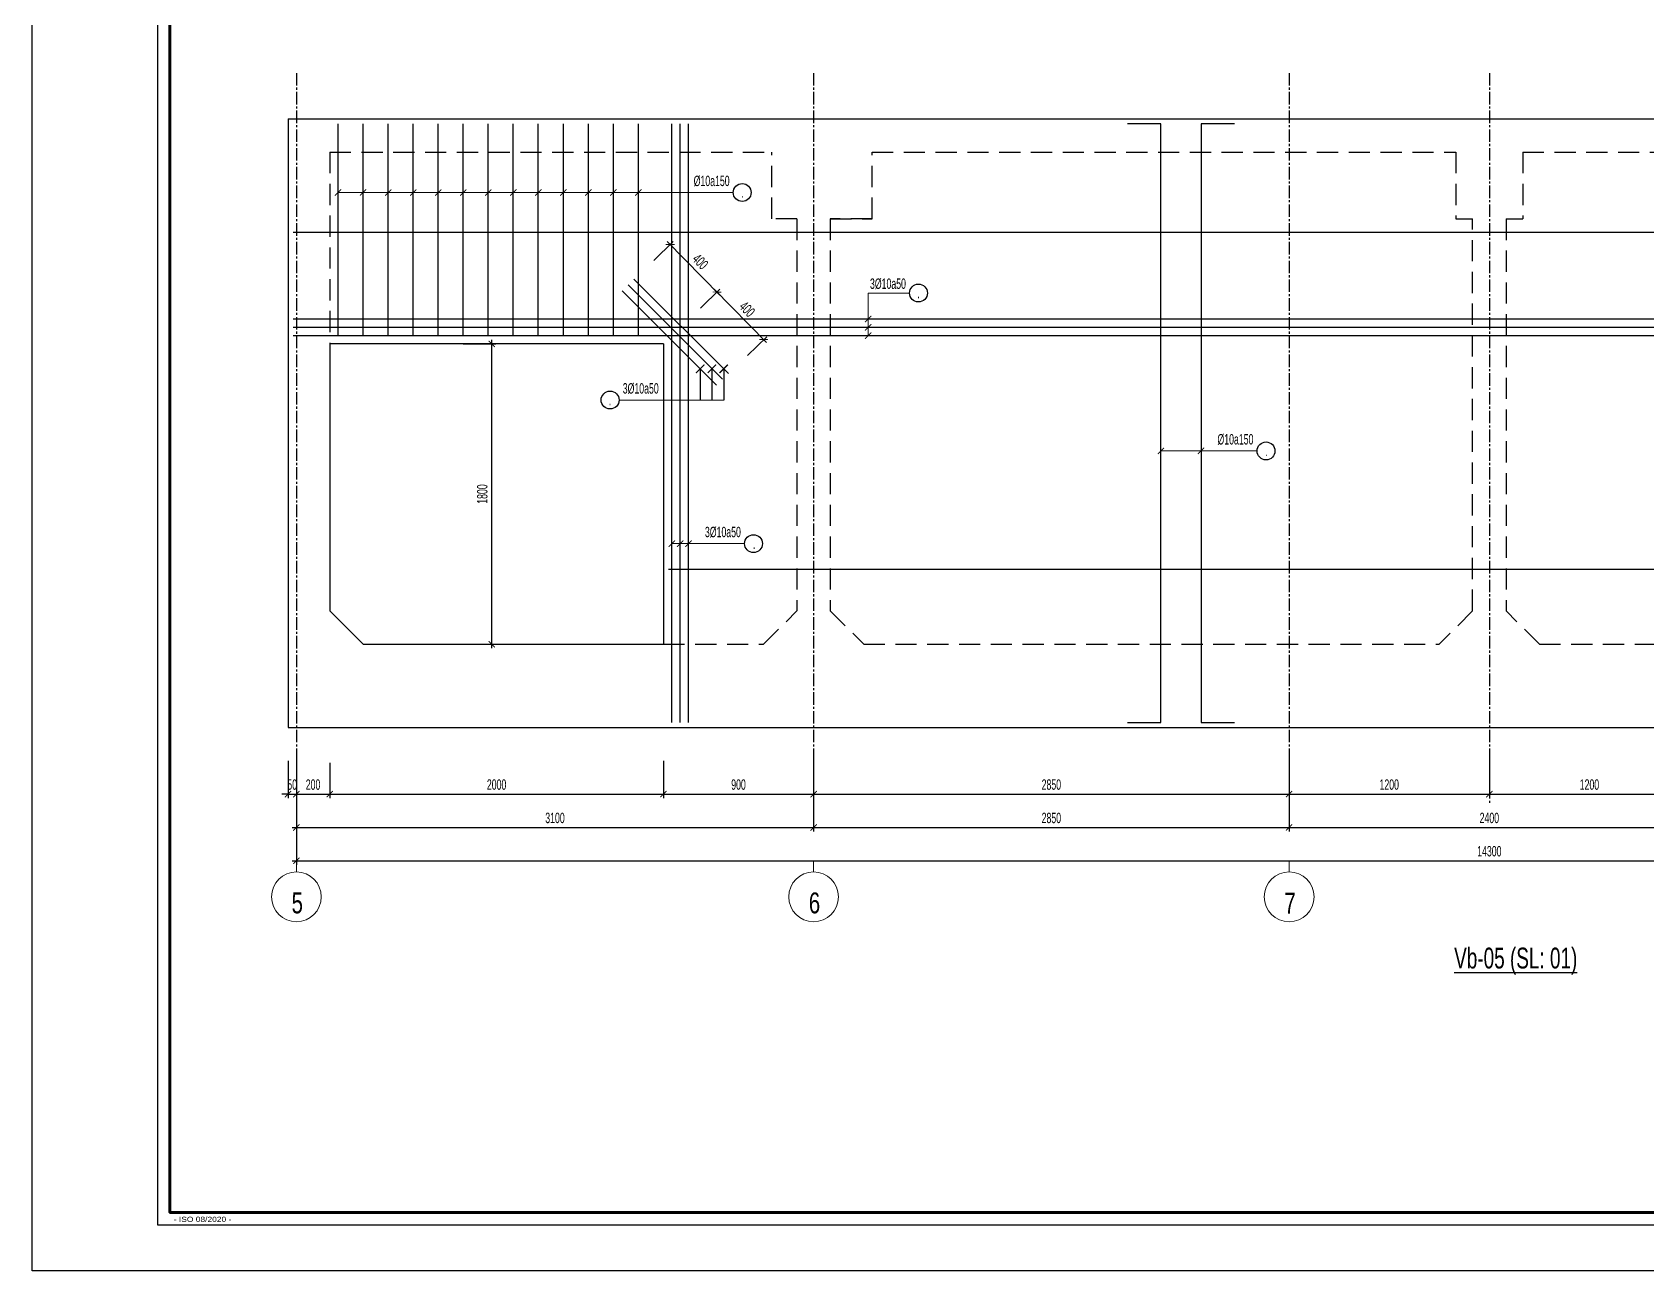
# Model space of a CAD drawing. Header units: millimetres. Extents: x 49116 to 95141, y 45601 to 60451.
# Drawn here: x 74116 to 83792, y 45601 to 53026 of the extents above; entities that cross this region are included whole.
import ezdxf
from ezdxf.enums import TextEntityAlignment as Align

# ---------------------------------------------------------------- set-up
doc = ezdxf.new("R2010")
doc.units = ezdxf.units.MM
doc.header["$MEASUREMENT"] = 0
doc.linetypes.add('CENTER2', pattern=[1.125, 0.75, -0.125, 0.125, -0.125])
doc.linetypes.add('HIDDEN', pattern=[9.525, 6.35, -3.175])
doc.layers.get('DEFPOINTS').update_dxf_attribs({"color": 252})
for name, color, linetype in [('CDC -TEXT KHUNG', 7, 'Continuous'), ('CDC-KHUNGTEN', 7, 'Continuous'), ('CDC.01.AXIS', 160, 'CENTER2'), ('CDC.02.DIM', 1, 'Continuous'), ('CDC.03.BORDER', 3, 'Continuous'), ('CDC.04.HIDDEN', 8, 'HIDDEN'), ('CDC.05.STEEL', 4, 'Continuous'), ('CDC.06.TEXT', 2, 'Continuous'), ('CDC.14.STEELNUM', 3, 'Continuous'), ('CDC.16.BIGTEXT', 6, 'Continuous')]:
    doc.layers.add(name, color=color, linetype=linetype)
doc.layers.add('KCS_CHI', color=1, linetype='Continuous', lineweight=15)
doc.styles.add('arial', font='arial.ttf', dxfattribs={"width": 0.6})
doc.styles.add('KT CDC', font='arial.ttf', dxfattribs={"width": 0.85, "height": 200})
doc.dimstyles.new('DIM25', dxfattribs={"dimscale": 25, "dimtxt": 2.5, "dimasz": 1.5, "dimexe": 1, "dimexo": 0, "dimgap": 1, "dimtad": 1, "dimdec": 0, "dimzin": 0, "dimdsep": 46, "dimtxsty": 'arial', "dimblk1": 'ARCHTICK', "dimblk2": 'ARCHTICK', "dimsah": 1, "dimcen": 0.09, "dimdle": 1, "dimclrd": 256, "dimclre": 1, "dimclrt": 2, "dimadec": 0, "dimazin": 0, "dimtfac": 1, "dimtdec": 0, "dimtix": 1, "dimtmove": 2, "dimatfit": 0, "dimldrblk": 'DOT', "dimfxl": 50, "dimtolj": 1, "dimtzin": 0, "dimarcsym": 0})

# ---------------------------------------------------------------- blocks, each defined once
blk = doc.blocks.new('_ArchTick')
at = {"color": 0, "linetype": 'ByBlock', "const_width": 0.15}
blk.add_lwpolyline([(-0.5, -0.5), (0.5, 0.5)], dxfattribs=at)
blk = doc.blocks.new('*D127')
at = {"layer": 'CDC.02.DIM', "color": 1, "lineweight": -2, "transparency": 16777216}
for p, q in [((75648.6, 48657.9), (75648.6, 48433.7)), ((75698.6, 48657.9), (75698.6, 48433.7))]:
    blk.add_line(p, q, dxfattribs=at)
at = {"layer": 'CDC.02.DIM', "lineweight": -2, "transparency": 16777216}
for p, q in [((75648.6, 48458.7), (75611.1, 48458.7)), ((75648.6, 48458.7), (75698.6, 48458.7)), ((75698.6, 48458.7), (75736.1, 48458.7))]:
    blk.add_line(p, q, dxfattribs=at)
at = {"layer": 'DEFPOINTS', "color": 0, "transparency": 16777216}
for p in [(75648.6, 48657.9), (75698.6, 48657.9), (75698.6, 48458.7)]:
    blk.add_point(p, dxfattribs=at)
at = {"layer": 'CDC.02.DIM', "lineweight": -2, "transparency": 16777216, "xscale": 37.5, "yscale": 37.5, "zscale": 37.5}
blk.add_blockref('_ArchTick', (75648.6, 48458.7), dxfattribs=at)
at = {"layer": 'CDC.02.DIM', "lineweight": -2, "transparency": 16777216, "xscale": 37.5, "yscale": 37.5, "zscale": 37.5, "rotation": 180}
blk.add_blockref('_ArchTick', (75698.6, 48458.7), dxfattribs=at)
at = {"layer": 'CDC.02.DIM', "color": 2, "transparency": 16777216, "insert": (75673.6, 48515.6), "char_height": 62.5, "attachment_point": 5, "style": 'arial'}
blk.add_mtext('\\A1;50', dxfattribs=at)
blk = doc.blocks.new('_DOT')
at = {"color": 0, "linetype": 'ByBlock'}
blk.add_line((-0.5, 0), (-1, 0), dxfattribs=at)
at = {"color": 0, "linetype": 'ByBlock', "const_width": 0.5}
blk.add_lwpolyline([(-0.25, 0, 1), (0.25, 0, 1)], format="xyb", close=True, dxfattribs=at)
blk = doc.blocks.new('*D128')
at = {"layer": 'CDC.02.DIM', "color": 1, "lineweight": -2, "transparency": 16777216}
for p, q in [((75698.6, 48646.6), (75698.6, 48433.7)), ((75898.6, 48646.6), (75898.6, 48433.7))]:
    blk.add_line(p, q, dxfattribs=at)
at = {"layer": 'CDC.02.DIM', "lineweight": -2, "transparency": 16777216}
blk.add_line((75673.6, 48458.7), (75923.6, 48458.7), dxfattribs=at)
at = {"layer": 'DEFPOINTS', "color": 0, "transparency": 16777216}
for p in [(75698.6, 48646.6), (75898.6, 48646.6), (75898.6, 48458.7)]:
    blk.add_point(p, dxfattribs=at)
at = {"layer": 'CDC.02.DIM', "lineweight": -2, "transparency": 16777216, "xscale": 37.5, "yscale": 37.5, "zscale": 37.5, "rotation": 180}
blk.add_blockref('_ArchTick', (75698.6, 48458.7), dxfattribs=at)
at = {"layer": 'CDC.02.DIM', "lineweight": -2, "transparency": 16777216, "xscale": 37.5, "yscale": 37.5, "zscale": 37.5}
blk.add_blockref('_ArchTick', (75898.6, 48458.7), dxfattribs=at)
at = {"layer": 'CDC.02.DIM', "color": 2, "transparency": 16777216, "insert": (75798.6, 48515.6), "char_height": 62.5, "attachment_point": 5, "style": 'arial'}
blk.add_mtext('\\A1;200', dxfattribs=at)
blk = doc.blocks.new('*D129')
at = {"layer": 'CDC.02.DIM', "color": 1, "lineweight": -2, "transparency": 16777216}
for p, q in [((78798.6, 48657.9), (78798.6, 48433.7)), ((81648.6, 48657.9), (81648.6, 48433.7))]:
    blk.add_line(p, q, dxfattribs=at)
at = {"layer": 'CDC.02.DIM', "lineweight": -2, "transparency": 16777216}
blk.add_line((78773.6, 48458.7), (81673.6, 48458.7), dxfattribs=at)
at = {"layer": 'DEFPOINTS', "color": 0, "transparency": 16777216}
for p in [(78798.6, 48657.9), (81648.6, 48657.9), (81648.6, 48458.7)]:
    blk.add_point(p, dxfattribs=at)
at = {"layer": 'CDC.02.DIM', "lineweight": -2, "transparency": 16777216, "xscale": 37.5, "yscale": 37.5, "zscale": 37.5, "rotation": 180}
blk.add_blockref('_ArchTick', (78798.6, 48458.7), dxfattribs=at)
at = {"layer": 'CDC.02.DIM', "lineweight": -2, "transparency": 16777216, "xscale": 37.5, "yscale": 37.5, "zscale": 37.5}
blk.add_blockref('_ArchTick', (81648.6, 48458.7), dxfattribs=at)
at = {"layer": 'CDC.02.DIM', "color": 2, "transparency": 16777216, "insert": (80223.6, 48515.6), "char_height": 62.5, "attachment_point": 5, "style": 'arial'}
blk.add_mtext('\\A1;2850', dxfattribs=at)
blk = doc.blocks.new('*D130')
at = {"layer": 'CDC.02.DIM', "color": 1, "lineweight": -2, "transparency": 16777216}
for p, q in [((81648.6, 48657.9), (81648.6, 48433.7)), ((82848.6, 48657.9), (82848.6, 48433.7))]:
    blk.add_line(p, q, dxfattribs=at)
at = {"layer": 'CDC.02.DIM', "lineweight": -2, "transparency": 16777216}
blk.add_line((81623.6, 48458.7), (82873.6, 48458.7), dxfattribs=at)
at = {"layer": 'DEFPOINTS', "color": 0, "transparency": 16777216}
for p in [(81648.6, 48657.9), (82848.6, 48657.9), (82848.6, 48458.7)]:
    blk.add_point(p, dxfattribs=at)
at = {"layer": 'CDC.02.DIM', "lineweight": -2, "transparency": 16777216, "xscale": 37.5, "yscale": 37.5, "zscale": 37.5, "rotation": 180}
blk.add_blockref('_ArchTick', (81648.6, 48458.7), dxfattribs=at)
at = {"layer": 'CDC.02.DIM', "lineweight": -2, "transparency": 16777216, "xscale": 37.5, "yscale": 37.5, "zscale": 37.5}
blk.add_blockref('_ArchTick', (82848.6, 48458.7), dxfattribs=at)
at = {"layer": 'CDC.02.DIM', "color": 2, "transparency": 16777216, "insert": (82248.6, 48515.6), "char_height": 62.5, "attachment_point": 5, "style": 'arial'}
blk.add_mtext('\\A1;1200', dxfattribs=at)
blk = doc.blocks.new('*D131')
at = {"layer": 'CDC.02.DIM', "color": 1, "lineweight": -2, "transparency": 16777216}
for p, q in [((82848.6, 48657.9), (82848.6, 48433.7)), ((84048.6, 48657.9), (84048.6, 48433.7))]:
    blk.add_line(p, q, dxfattribs=at)
at = {"layer": 'CDC.02.DIM', "lineweight": -2, "transparency": 16777216}
blk.add_line((82823.6, 48458.7), (84073.6, 48458.7), dxfattribs=at)
at = {"layer": 'DEFPOINTS', "color": 0, "transparency": 16777216}
for p in [(82848.6, 48657.9), (84048.6, 48657.9), (84048.6, 48458.7)]:
    blk.add_point(p, dxfattribs=at)
at = {"layer": 'CDC.02.DIM', "lineweight": -2, "transparency": 16777216, "xscale": 37.5, "yscale": 37.5, "zscale": 37.5, "rotation": 180}
blk.add_blockref('_ArchTick', (82848.6, 48458.7), dxfattribs=at)
at = {"layer": 'CDC.02.DIM', "lineweight": -2, "transparency": 16777216, "xscale": 37.5, "yscale": 37.5, "zscale": 37.5}
blk.add_blockref('_ArchTick', (84048.6, 48458.7), dxfattribs=at)
at = {"layer": 'CDC.02.DIM', "color": 2, "transparency": 16777216, "insert": (83448.6, 48515.6), "char_height": 62.5, "attachment_point": 5, "style": 'arial'}
blk.add_mtext('\\A1;1200', dxfattribs=at)
blk = doc.blocks.new('*D135')
at = {"layer": 'CDC.02.DIM', "color": 1, "lineweight": -2, "transparency": 16777216}
for p, q in [((75698.6, 48457.9), (75698.6, 48034.1)), ((89998.6, 48457.9), (89998.6, 48034.1))]:
    blk.add_line(p, q, dxfattribs=at)
at = {"layer": 'CDC.02.DIM', "lineweight": -2, "transparency": 16777216}
blk.add_line((75673.6, 48059.1), (90023.6, 48059.1), dxfattribs=at)
at = {"layer": 'DEFPOINTS', "color": 0, "transparency": 16777216}
for p in [(75698.6, 48457.9), (89998.6, 48457.9), (89998.6, 48059.1)]:
    blk.add_point(p, dxfattribs=at)
at = {"layer": 'CDC.02.DIM', "lineweight": -2, "transparency": 16777216, "xscale": 37.5, "yscale": 37.5, "zscale": 37.5, "rotation": 180}
blk.add_blockref('_ArchTick', (75698.6, 48059.1), dxfattribs=at)
at = {"layer": 'CDC.02.DIM', "lineweight": -2, "transparency": 16777216, "xscale": 37.5, "yscale": 37.5, "zscale": 37.5}
blk.add_blockref('_ArchTick', (89998.6, 48059.1), dxfattribs=at)
at = {"layer": 'CDC.02.DIM', "color": 2, "transparency": 16777216, "insert": (82848.6, 48116), "char_height": 62.5, "attachment_point": 5, "style": 'arial'}
blk.add_mtext('\\A1;14300', dxfattribs=at)
blk = doc.blocks.new('*D140')
at = {"layer": 'CDC.02.DIM', "color": 1, "lineweight": -2, "transparency": 16777216}
for p, q in [((78121.3, 51372.7), (78237, 51486.5)), ((78401.8, 51087.5), (78517.5, 51201.4))]:
    blk.add_line(p, q, dxfattribs=at)
at = {"layer": 'CDC.02.DIM', "lineweight": -2, "transparency": 16777216}
blk.add_line((78517.2, 51166), (78201.7, 51486.8), dxfattribs=at)
at = {"layer": 'DEFPOINTS', "color": 0, "transparency": 16777216}
for p in [(78219.2, 51469), (78121.3, 51372.7), (78401.8, 51087.5)]:
    blk.add_point(p, dxfattribs=at)
at = {"layer": 'CDC.02.DIM', "lineweight": -2, "transparency": 16777216, "xscale": 37.5, "yscale": 37.5, "zscale": 37.5}
for p, rotation in [((78219.2, 51469), 134.5222557259331), ((78499.7, 51183.8), 314.5222557259331)]:
    blk.add_blockref('_ArchTick', p, dxfattribs=dict(at, rotation=rotation))
at = {"layer": 'CDC.02.DIM', "color": 2, "transparency": 16777216, "insert": (78400, 51366.3), "char_height": 62.5, "attachment_point": 5, "rotation": 314.52226, "style": 'arial'}
blk.add_mtext('\\A1;400', dxfattribs=at)
blk = doc.blocks.new('*D141')
at = {"layer": 'CDC.02.DIM', "color": 1, "lineweight": -2, "transparency": 16777216}
for p, q in [((77840.8, 51657.9), (77956.6, 51771.7)), ((78121.3, 51372.7), (78237, 51486.5))]:
    blk.add_line(p, q, dxfattribs=at)
at = {"layer": 'CDC.02.DIM', "lineweight": -2, "transparency": 16777216}
blk.add_line((78236.8, 51451.2), (77921.2, 51772), dxfattribs=at)
at = {"layer": 'DEFPOINTS', "color": 0, "transparency": 16777216}
for p in [(77938.7, 51754.2), (77840.8, 51657.9), (78121.3, 51372.7)]:
    blk.add_point(p, dxfattribs=at)
at = {"layer": 'CDC.02.DIM', "lineweight": -2, "transparency": 16777216, "xscale": 37.5, "yscale": 37.5, "zscale": 37.5}
for p, rotation in [((77938.7, 51754.2), 134.5222557258225), ((78219.2, 51469), 314.5222557258225)]:
    blk.add_blockref('_ArchTick', p, dxfattribs=dict(at, rotation=rotation))
at = {"layer": 'CDC.02.DIM', "color": 2, "transparency": 16777216, "insert": (78119.6, 51651.5), "char_height": 62.5, "attachment_point": 5, "rotation": 314.52226, "style": 'arial'}
blk.add_mtext('\\A1;400', dxfattribs=at)
blk = doc.blocks.new('*D179')
at = {"layer": 'CDC.02.DIM', "color": 1, "lineweight": -2, "transparency": 16777216}
for p, q in [((76698.6, 51157.9), (76894.8, 51157.9)), ((76546.5, 49357.9), (76894.8, 49357.9))]:
    blk.add_line(p, q, dxfattribs=at)
at = {"layer": 'CDC.02.DIM', "lineweight": -2, "transparency": 16777216}
blk.add_line((76869.8, 49332.9), (76869.8, 51182.9), dxfattribs=at)
at = {"layer": 'DEFPOINTS', "color": 0, "transparency": 16777216}
for p in [(76698.6, 51157.9), (76869.8, 51157.9), (76546.5, 49357.9)]:
    blk.add_point(p, dxfattribs=at)
at = {"layer": 'CDC.02.DIM', "lineweight": -2, "transparency": 16777216, "xscale": 37.5, "yscale": 37.5, "zscale": 37.5}
for p, rotation in [((76869.8, 51157.9), 90), ((76869.8, 49357.9), 270)]:
    blk.add_blockref('_ArchTick', p, dxfattribs=dict(at, rotation=rotation))
at = {"layer": 'CDC.02.DIM', "color": 2, "transparency": 16777216, "insert": (76812.9, 50257.9), "char_height": 62.5, "attachment_point": 5, "rotation": 90, "style": 'arial'}
blk.add_mtext('\\A1;1800', dxfattribs=at)
blk = doc.blocks.new('*D189')
at = {"layer": 'CDC.02.DIM', "color": 1, "lineweight": -2, "transparency": 16777216}
for p, q in [((77898.6, 48657.9), (77898.6, 48433.7)), ((78798.6, 48657.9), (78798.6, 48433.7))]:
    blk.add_line(p, q, dxfattribs=at)
at = {"layer": 'CDC.02.DIM', "lineweight": -2, "transparency": 16777216}
blk.add_line((77873.6, 48458.7), (78823.6, 48458.7), dxfattribs=at)
at = {"layer": 'DEFPOINTS', "color": 0, "transparency": 16777216}
for p in [(77898.6, 48657.9), (78798.6, 48657.9), (78798.6, 48458.7)]:
    blk.add_point(p, dxfattribs=at)
at = {"layer": 'CDC.02.DIM', "lineweight": -2, "transparency": 16777216, "xscale": 37.5, "yscale": 37.5, "zscale": 37.5, "rotation": 180}
blk.add_blockref('_ArchTick', (77898.6, 48458.7), dxfattribs=at)
at = {"layer": 'CDC.02.DIM', "lineweight": -2, "transparency": 16777216, "xscale": 37.5, "yscale": 37.5, "zscale": 37.5}
blk.add_blockref('_ArchTick', (78798.6, 48458.7), dxfattribs=at)
at = {"layer": 'CDC.02.DIM', "color": 2, "transparency": 16777216, "insert": (78348.6, 48515.6), "char_height": 62.5, "attachment_point": 5, "style": 'arial'}
blk.add_mtext('\\A1;900', dxfattribs=at)
blk = doc.blocks.new('*D190')
at = {"layer": 'CDC.02.DIM', "color": 1, "lineweight": -2, "transparency": 16777216}
for p, q in [((75698.6, 48657.9), (75698.6, 48233.7)), ((78798.6, 48657.9), (78798.6, 48233.7))]:
    blk.add_line(p, q, dxfattribs=at)
at = {"layer": 'CDC.02.DIM', "lineweight": -2, "transparency": 16777216}
blk.add_line((75673.6, 48258.7), (78823.6, 48258.7), dxfattribs=at)
at = {"layer": 'DEFPOINTS', "color": 0, "transparency": 16777216}
for p in [(75698.6, 48657.9), (78798.6, 48657.9), (78798.6, 48258.7)]:
    blk.add_point(p, dxfattribs=at)
at = {"layer": 'CDC.02.DIM', "lineweight": -2, "transparency": 16777216, "xscale": 37.5, "yscale": 37.5, "zscale": 37.5, "rotation": 180}
blk.add_blockref('_ArchTick', (75698.6, 48258.7), dxfattribs=at)
at = {"layer": 'CDC.02.DIM', "lineweight": -2, "transparency": 16777216, "xscale": 37.5, "yscale": 37.5, "zscale": 37.5}
blk.add_blockref('_ArchTick', (78798.6, 48258.7), dxfattribs=at)
at = {"layer": 'CDC.02.DIM', "color": 2, "transparency": 16777216, "insert": (77248.6, 48315.6), "char_height": 62.5, "attachment_point": 5, "style": 'arial'}
blk.add_mtext('\\A1;3100', dxfattribs=at)
blk = doc.blocks.new('*D191')
at = {"layer": 'CDC.02.DIM', "color": 1, "lineweight": -2, "transparency": 16777216}
for p, q in [((78798.6, 48657.9), (78798.6, 48233.7)), ((81648.6, 48657.9), (81648.6, 48233.7))]:
    blk.add_line(p, q, dxfattribs=at)
at = {"layer": 'CDC.02.DIM', "lineweight": -2, "transparency": 16777216}
blk.add_line((78773.6, 48258.7), (81673.6, 48258.7), dxfattribs=at)
at = {"layer": 'DEFPOINTS', "color": 0, "transparency": 16777216}
for p in [(78798.6, 48657.9), (81648.6, 48657.9), (81648.6, 48258.7)]:
    blk.add_point(p, dxfattribs=at)
at = {"layer": 'CDC.02.DIM', "lineweight": -2, "transparency": 16777216, "xscale": 37.5, "yscale": 37.5, "zscale": 37.5, "rotation": 180}
blk.add_blockref('_ArchTick', (78798.6, 48258.7), dxfattribs=at)
at = {"layer": 'CDC.02.DIM', "lineweight": -2, "transparency": 16777216, "xscale": 37.5, "yscale": 37.5, "zscale": 37.5}
blk.add_blockref('_ArchTick', (81648.6, 48258.7), dxfattribs=at)
at = {"layer": 'CDC.02.DIM', "color": 2, "transparency": 16777216, "insert": (80223.6, 48315.6), "char_height": 62.5, "attachment_point": 5, "style": 'arial'}
blk.add_mtext('\\A1;2850', dxfattribs=at)
blk = doc.blocks.new('*D192')
at = {"layer": 'CDC.02.DIM', "color": 1, "lineweight": -2, "transparency": 16777216}
for p, q in [((81648.6, 48657.9), (81648.6, 48233.7)), ((84048.6, 48657.9), (84048.6, 48233.7))]:
    blk.add_line(p, q, dxfattribs=at)
at = {"layer": 'CDC.02.DIM', "lineweight": -2, "transparency": 16777216}
blk.add_line((81623.6, 48258.7), (84073.6, 48258.7), dxfattribs=at)
at = {"layer": 'DEFPOINTS', "color": 0, "transparency": 16777216}
for p in [(81648.6, 48657.9), (84048.6, 48657.9), (84048.6, 48258.7)]:
    blk.add_point(p, dxfattribs=at)
at = {"layer": 'CDC.02.DIM', "lineweight": -2, "transparency": 16777216, "xscale": 37.5, "yscale": 37.5, "zscale": 37.5, "rotation": 180}
blk.add_blockref('_ArchTick', (81648.6, 48258.7), dxfattribs=at)
at = {"layer": 'CDC.02.DIM', "lineweight": -2, "transparency": 16777216, "xscale": 37.5, "yscale": 37.5, "zscale": 37.5}
blk.add_blockref('_ArchTick', (84048.6, 48258.7), dxfattribs=at)
at = {"layer": 'CDC.02.DIM', "color": 2, "transparency": 16777216, "insert": (82848.6, 48315.6), "char_height": 62.5, "attachment_point": 5, "style": 'arial'}
blk.add_mtext('\\A1;2400', dxfattribs=at)
blk = doc.blocks.new('*D195')
at = {"layer": 'CDC.02.DIM', "color": 1, "lineweight": -2, "transparency": 16777216}
for p, q in [((75898.6, 48646.6), (75898.6, 48433.7)), ((77898.6, 48646.6), (77898.6, 48433.7))]:
    blk.add_line(p, q, dxfattribs=at)
at = {"layer": 'CDC.02.DIM', "lineweight": -2, "transparency": 16777216}
blk.add_line((75873.6, 48458.7), (77923.6, 48458.7), dxfattribs=at)
at = {"layer": 'DEFPOINTS', "color": 0, "transparency": 16777216}
for p in [(75898.6, 48646.6), (77898.6, 48646.6), (77898.6, 48458.7)]:
    blk.add_point(p, dxfattribs=at)
at = {"layer": 'CDC.02.DIM', "lineweight": -2, "transparency": 16777216, "xscale": 37.5, "yscale": 37.5, "zscale": 37.5, "rotation": 180}
blk.add_blockref('_ArchTick', (75898.6, 48458.7), dxfattribs=at)
at = {"layer": 'CDC.02.DIM', "lineweight": -2, "transparency": 16777216, "xscale": 37.5, "yscale": 37.5, "zscale": 37.5}
blk.add_blockref('_ArchTick', (77898.6, 48458.7), dxfattribs=at)
at = {"layer": 'CDC.02.DIM', "color": 2, "transparency": 16777216, "insert": (76898.6, 48515.6), "char_height": 62.5, "attachment_point": 5, "style": 'arial'}
blk.add_mtext('\\A1;2000', dxfattribs=at)
blk = doc.blocks.new('KHUNG DOC A1')
at = {"layer": 'CDC -TEXT KHUNG', "color": 6, "style": 'KT CDC', "width": 1.15}
blk.add_text('- ISO 08/2020 -', height=1.2569, dxfattribs=at).set_placement((-797.06, 0.77))
blk = doc.blocks.new('KHUNG A1')
at = {"layer": 'CDC-KHUNGTEN', "color": 8}
blk.add_lwpolyline([(10368.18, 709.17), (10447.22, 709.17), (10447.22, 1281.17), (9647.22, 1281.17), (9647.22, 709.17), (10368.18, 709.17)], dxfattribs=at)
at = {"layer": 'CDC-KHUNGTEN', "color": 255, "lineweight": 60}
blk.add_lwpolyline([(10366.22, 712.17), (10366.22, 1278.17), (9650.22, 1278.17), (9650.22, 712.17), (10366.22, 712.17)], close=True, dxfattribs=at)
at = {"layer": 'DEFPOINTS', "color": 1, "ltscale": 0.2}
blk.add_lwpolyline([(9617.22, 698.17), (9617.22, 1292.17), (10458.22, 1292.17), (10458.22, 698.17), (9617.22, 698.17)], close=True, dxfattribs=at)
at = {"layer": 'CDC-KHUNGTEN'}
blk.add_blockref('KHUNG DOC A1', (10448.2, 709.1), dxfattribs=at)

msp = doc.modelspace()

# ---------------------------------------------------------------- linework, layer by layer
at = {"layer": 'CDC.01.AXIS', "ltscale": 100}
for p, q in [((75698.65, 52781.81), (75698.65, 48259.12)), ((78798.65, 52781.81), (78798.65, 48259.12)), ((81648.65, 52781.81), (81648.65, 48259.12)), ((82848.65, 52781.81), (82848.65, 48399.3))]:
    msp.add_line(p, q, dxfattribs=at)
at = {"layer": 'CDC.02.DIM'}
for p, q in [((78118.5, 51008.75), (78118.5, 50821.64)), ((78189.21, 51008.75), (78189.21, 50821.64)), ((78259.92, 51008.75), (78259.92, 50821.64))]:
    msp.add_line(p, q, dxfattribs=at)
at = {"layer": 'CDC.03.BORDER'}
for p, q in [((75648.65, 52507.89), (90848.65, 52507.89)), ((75648.65, 52507.89), (75648.65, 48857.89)), ((77898.65, 51157.89), (75898.65, 51157.89)), ((75648.65, 48857.89), (90848.65, 48857.89))]:
    msp.add_line(p, q, dxfattribs=at)
at = {"layer": 'CDC.03.BORDER', "ltscale": 5}
for p, q in [((75898.65, 51157.89), (75898.65, 49557.89)), ((77898.65, 51157.89), (77898.65, 49357.89)), ((76098.65, 49357.89), (75898.65, 49557.89)), ((76098.65, 49357.89), (77898.65, 49357.89))]:
    msp.add_line(p, q, dxfattribs=at)
at = {"layer": 'CDC.04.HIDDEN', "ltscale": 20}
for p, q in [((75898.65, 52307.89), (75898.65, 49557.89)), ((75898.65, 52307.89), (78548.65, 52307.89)), ((78548.65, 51907.89), (78548.65, 52307.89)), ((79148.65, 51907.89), (79148.65, 52307.89)), ((79148.65, 52307.89), (82648.65, 52307.89)), ((82648.65, 52307.89), (82648.65, 51907.89)), ((83048.65, 52307.89), (83048.65, 51907.89)), ((83048.65, 52307.89), (86548.65, 52307.89)), ((78698.65, 51907.89), (78548.65, 51907.89)), ((78698.65, 51907.89), (78698.65, 49557.89)), ((78898.65, 51907.89), (79148.65, 51907.89)), ((78898.65, 51907.89), (78898.65, 49557.89)), ((79148.65, 51907.89), (78898.65, 51907.89)), ((82648.65, 51907.89), (82748.65, 51907.89)), ((82748.65, 49557.89), (82748.65, 51907.89)), ((82948.65, 51907.89), (82948.65, 49557.89)), ((82948.65, 51907.89), (83048.65, 51907.89)), ((78498.65, 49357.89), (78698.65, 49557.89)), ((78898.65, 49557.89), (79098.65, 49357.89)), ((82748.65, 49557.89), (82548.65, 49357.89)), ((83148.65, 49357.89), (82948.65, 49557.89)), ((77898.65, 49357.89), (78498.65, 49357.89)), ((79098.65, 49357.89), (82548.65, 49357.89)), ((83148.65, 49357.89), (86598.65, 49357.89))]:
    msp.add_line(p, q, dxfattribs=at)
at = {"layer": 'CDC.05.STEEL'}
for p, q in [((75948.65, 51207.89), (75948.65, 52477.89)), ((76098.65, 51207.89), (76098.65, 52477.89)), ((76248.65, 51207.89), (76248.65, 52477.89)), ((76398.65, 51207.89), (76398.65, 52477.89)), ((76548.65, 51207.89), (76548.65, 52477.89)), ((76698.65, 51207.89), (76698.65, 52477.89)), ((76848.65, 51207.89), (76848.65, 52477.89)), ((76998.65, 51207.89), (76998.65, 52477.89)), ((77148.65, 51207.89), (77148.65, 52477.89)), ((77298.65, 51207.89), (77298.65, 52477.89)), ((77448.65, 51207.89), (77448.65, 52477.89)), ((77598.65, 51207.89), (77598.65, 52477.89)), ((77748.65, 51207.89), (77748.65, 52477.89)), ((77948.65, 48887.89), (77948.65, 52477.89)), ((77998.65, 48887.89), (77998.65, 52477.89)), ((78048.65, 48887.89), (78048.65, 52477.89)), ((75678.65, 51827.38), (90818.65, 51827.38)), ((77686.51, 51511.44), (78252.2, 50945.76)), ((77721.87, 51546.8), (78287.56, 50981.11)), ((77651.16, 51476.09), (78216.85, 50910.4)), ((75678.65, 51307.89), (90818.65, 51307.89)), ((75678.65, 51257.89), (90818.65, 51257.89)), ((75678.65, 51207.89), (90818.65, 51207.89)), ((77928.65, 49807.89), (90818.65, 49807.89))]:
    msp.add_line(p, q, dxfattribs=at)
for points in [[(80680.49, 48887.89), (80880.49, 48887.89), (80880.49, 52477.89), (80680.49, 52477.89)], [(81320.49, 52477.89), (81120.49, 52477.89), (81120.49, 48887.89), (81320.49, 48887.89)]]:
    msp.add_lwpolyline(points, dxfattribs=at)
at = {"layer": 'CDC.14.STEELNUM', "color": 1}
for centre in [(78370.73, 52065.59), (79427.03, 51462.89), (77578.88, 50821.64), (81510.11, 50516.38), (78438.27, 49960.61)]:
    msp.add_circle(centre, 53.62, dxfattribs=at)
at = {"layer": 'KCS_CHI'}
for p, q in [((75948.65, 52065.59), (78317.11, 52065.59)), ((79125.41, 51207.89), (79125.41, 51462.89)), ((79125.41, 51462.89), (79373.41, 51462.89)), ((78259.92, 50821.64), (77632.5, 50821.64)), ((80880.49, 50516.38), (81456.49, 50516.38)), ((77948.65, 49960.61), (78384.65, 49960.61)), ((75698.65, 47992.11), (75698.65, 48059.12)), ((78798.65, 47992.11), (78798.65, 48059.12)), ((81648.65, 47992.11), (81648.65, 48059.12))]:
    msp.add_line(p, q, dxfattribs=at)
for centre in [(75698.65, 47842.97), (78798.65, 47842.97), (81648.65, 47842.97)]:
    msp.add_circle(centre, 149.14, dxfattribs=at)

# ---------------------------------------------------------------- block references
at = {"xscale": 24.99999999999999, "yscale": 24.99999999999999, "zscale": 24.99999999999999}
msp.add_blockref('KHUNG A1', (-166314.8, 28147.01), dxfattribs=at)
at = {"layer": 'CDC.02.DIM', "xscale": 37.5, "yscale": 37.5, "zscale": 37.5, "rotation": 180}
for p in [(75948.65, 52065.59), (76098.65, 52065.59), (76248.65, 52065.59), (76398.65, 52065.59), (76548.65, 52065.59), (76698.65, 52065.59), (76848.65, 52065.59), (76998.65, 52065.59), (77148.65, 52065.59), (77298.65, 52065.59), (77448.65, 52065.59), (77598.65, 52065.59), (77748.65, 52065.59), (80880.49, 50516.38), (81120.49, 50516.38), (77948.65, 49960.61), (77998.65, 49960.61), (78048.65, 49960.61)]:
    msp.add_blockref('_ArchTick', p, dxfattribs=at)
at = {"layer": 'KCS_CHI'}
for p, xscale, yscale, zscale, rotation in [((79125.41, 51307.89), 37.5, 37.5, 37.5, 180), ((79125.41, 51257.89), 37.5, 37.5, 37.5, 180), ((79125.41, 51207.89), 37.5, 37.5, 37.5, 180), ((78118.5, 51008.75), -50, 50, 50, 270), ((78189.21, 51008.75), -50, 50, 50, 270), ((78259.92, 51008.75), -50, 50, 50, 270)]:
    msp.add_blockref('_ArchTick', p, dxfattribs=dict(at, xscale=xscale, yscale=yscale, zscale=zscale, rotation=rotation))

# ---------------------------------------------------------------- texts
at = {"layer": 'CDC.06.TEXT', "style": 'arial', "width": 0.6}
for s, p in [('%%C10a150', (78079.76, 52104.12)), ('3%%C10a50', (79136.41, 51487.89)), ('3%%C10a50', (77654.67, 50860.17)), ('%%C10a150', (81219.07, 50554.9)), ('3%%C10a50', (78147.22, 49999.14))]:
    msp.add_text(s, height=62.5, dxfattribs=at).set_placement(p)
at = {"layer": 'CDC.14.STEELNUM', "linetype": 'ByBlock', "style": 'arial', "width": 0.6}
for p in [(78371.37, 52065.59), (79427.03, 51462.89), (77578.67, 50821.64), (81514.23, 50516.38), (78442.39, 49960.61)]:
    msp.add_text('.', height=62.5, dxfattribs=at).set_placement(p, align=Align.MIDDLE_CENTER)
at = {"layer": 'CDC.16.BIGTEXT', "color": 6, "style": 'arial', "width": 0.65}
msp.add_text('%%UVb-05 (SL: 01)', height=125, dxfattribs=at).set_placement((83006.91, 47460.4, 0), align=Align.MIDDLE)
at = {"layer": 'CDC.16.BIGTEXT', "char_height": 125, "width": 116.16, "attachment_point": 8, "line_spacing_factor": 0.938532}
for s, insert in [('{\\fArial|b0|i0|c163|p34;\\W0.7;5}', (75703.92, 47742.23)), ('{\\fArial|b0|i0|c163|p34;\\W0.7;6}', (78803.92, 47742.23)), ('{\\fArial|b0|i0|c163|p34;\\W0.7;7}', (81653.92, 47742.23))]:
    msp.add_mtext(s, dxfattribs=dict(at, insert=insert))

# ---------------------------------------------------------------- dimensions: what is measured, and where the dimension line sits
at = {"layer": 'CDC.02.DIM'}
for base, p1, p2, angle, picture, middle in [((77938.75, 51754.2), (78121.31, 51372.72), (77840.84, 51657.91), 314.522256, '*D141', (78119.56, 51651.51)), ((76869.79, 51157.89), (76546.45, 49357.89), (76698.65, 51157.89), 90, '*D179', (76812.88, 50257.89))]:
    dim = msp.add_linear_dim(base=base, p1=p1, p2=p2, angle=angle, dimstyle='DIM25', dxfattribs=at)
    dim.commit()
    dim.dimension.update_dxf_attribs({"geometry": picture, "text_midpoint": middle})
dim = msp.add_aligned_dim(p1=(78401.79, 51087.53), p2=(78121.31, 51372.72), distance=-137.33, dimstyle='DIM25', dxfattribs=at)
dim.commit()
dim.dimension.update_dxf_attribs({"geometry": '*D140', "text_midpoint": (78400.04, 51366.32)})
for base, p1, p2, picture, middle in [((75698.65, 48458.69), (75648.65, 48657.89), (75698.65, 48657.89), '*D127', (75673.65, 48515.6)), ((78798.65, 48258.69), (75698.65, 48657.89), (78798.65, 48657.89), '*D190', (77248.65, 48315.62)), ((75898.65, 48458.69), (75698.65, 48646.63), (75898.65, 48646.63), '*D128', (75798.65, 48515.6)), ((77898.65, 48458.69), (75898.65, 48646.63), (77898.65, 48646.63), '*D195', (76898.65, 48515.6)), ((78798.65, 48458.69), (77898.65, 48657.89), (78798.65, 48657.89), '*D189', (78348.65, 48515.6)), ((81648.65, 48458.69), (78798.65, 48657.89), (81648.65, 48657.89), '*D129', (80223.65, 48515.6)), ((81648.65, 48258.69), (78798.65, 48657.89), (81648.65, 48657.89), '*D191', (80223.65, 48315.6)), ((82848.65, 48458.69), (81648.65, 48657.89), (82848.65, 48657.89), '*D130', (82248.65, 48515.6)), ((84048.65, 48258.69), (81648.65, 48657.89), (84048.65, 48657.89), '*D192', (82848.65, 48315.6)), ((84048.65, 48458.69), (82848.65, 48657.89), (84048.65, 48657.89), '*D131', (83448.65, 48515.6)), ((89998.65, 48059.12), (75698.65, 48457.89), (89998.65, 48457.89), '*D135', (82848.65, 48116.05))]:
    dim = msp.add_linear_dim(base=base, p1=p1, p2=p2, dimstyle='DIM25', dxfattribs=at)
    dim.commit()
    dim.dimension.update_dxf_attribs({"geometry": picture, "text_midpoint": middle})

doc.saveas('drawing.dxf')
